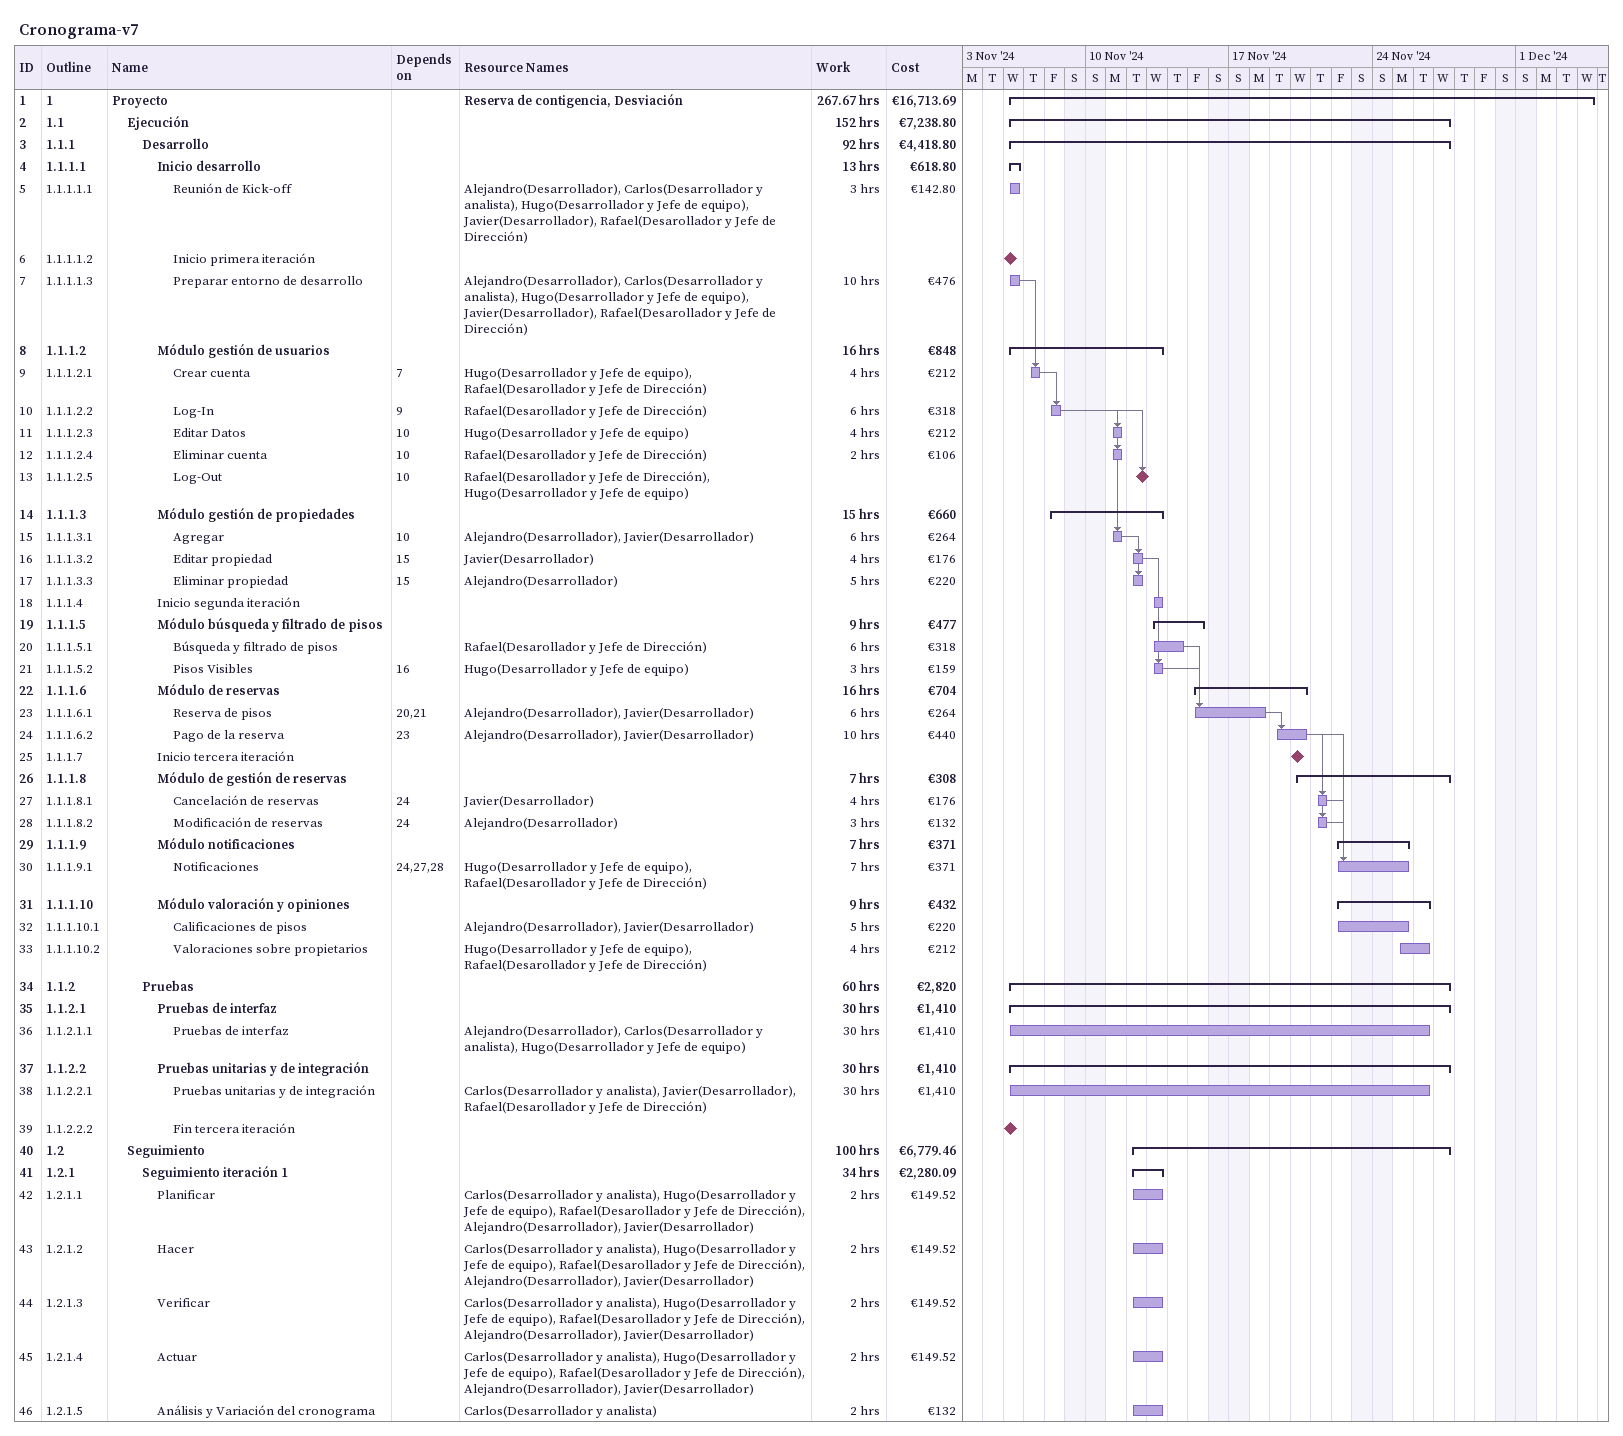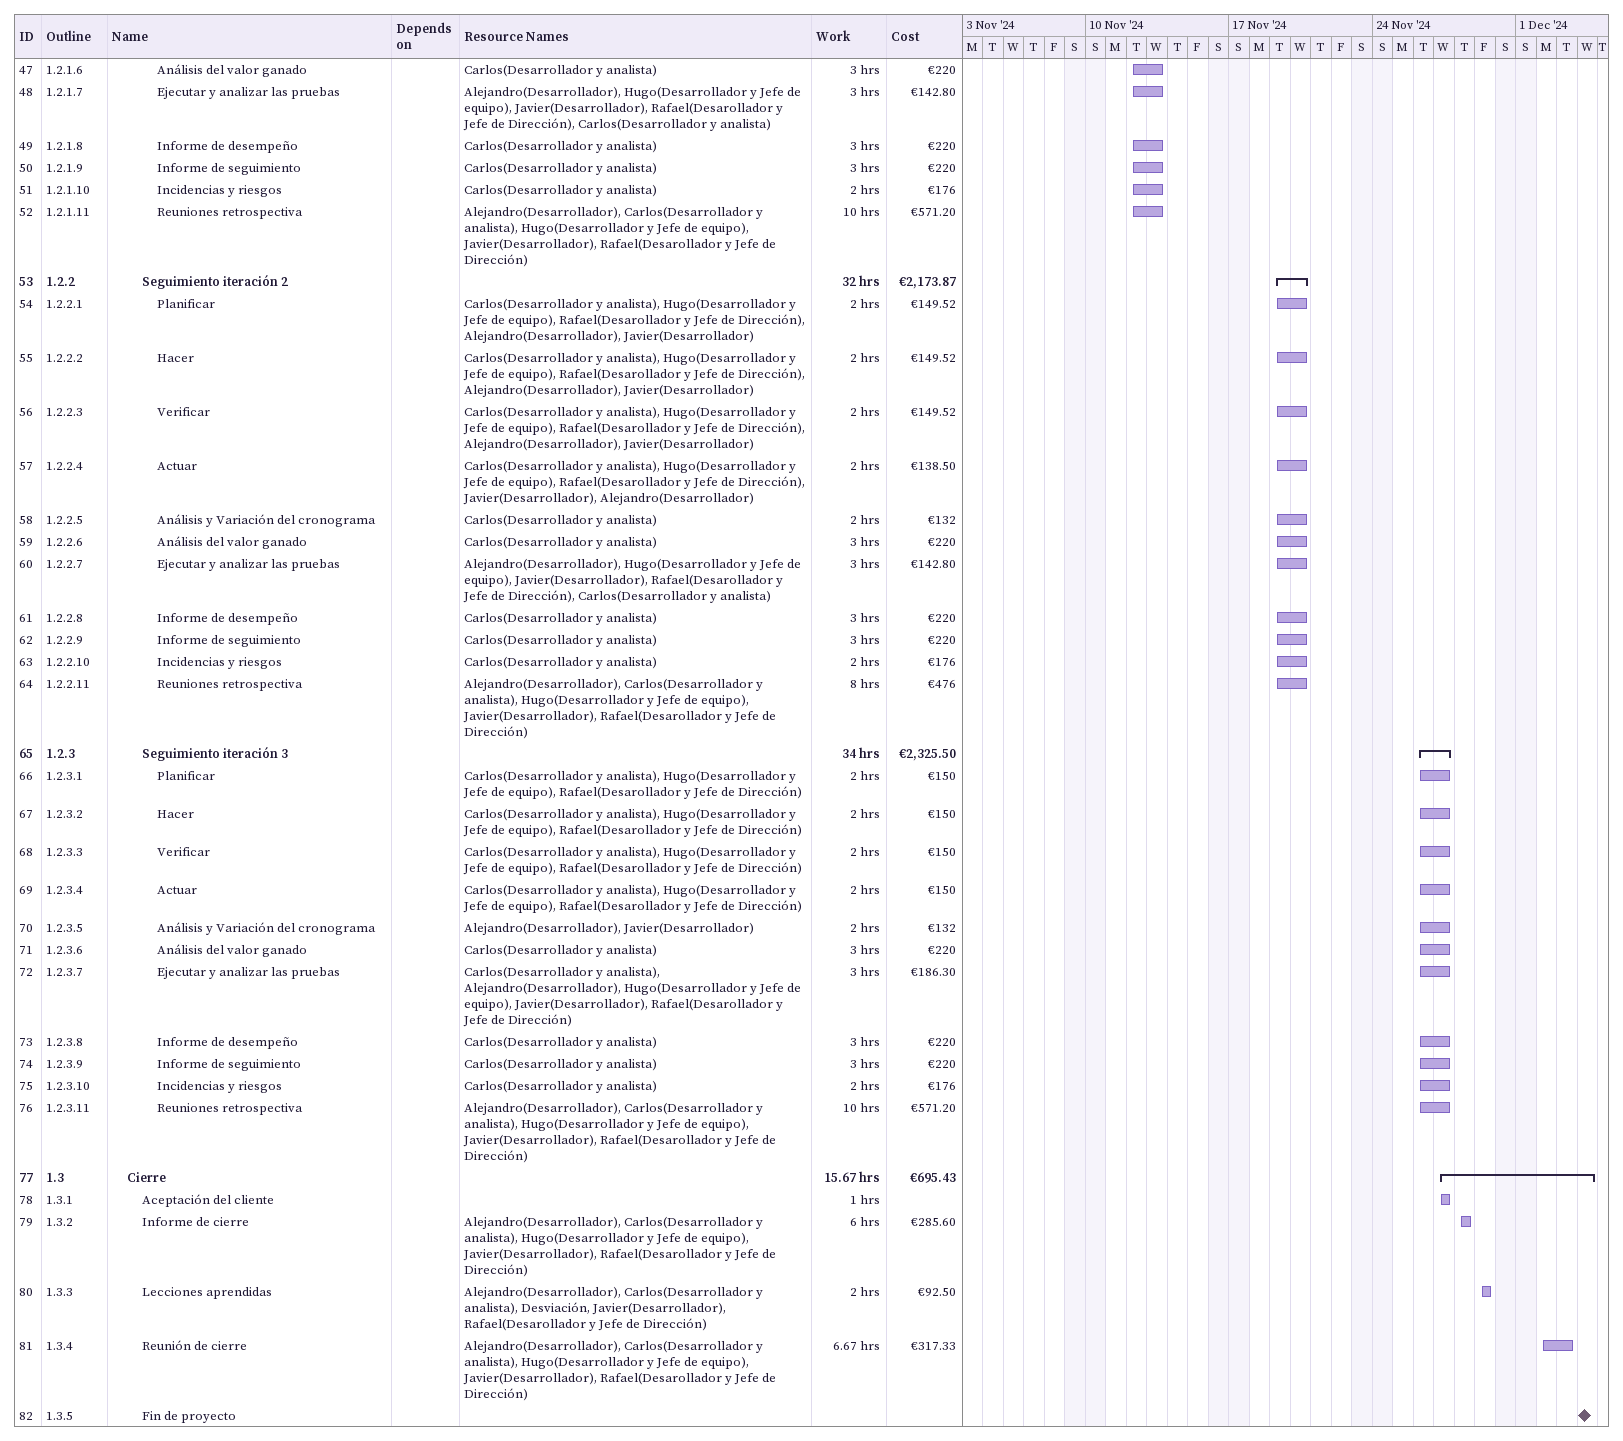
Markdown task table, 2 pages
Cronograma-v7

| ID | WBS | Task | Start | Finish | Predecessors | Resources | Work (h) | Cost (€) |
|---|---|---|---|---|---|---|---|---|
| 1 | 1 | **Proyecto** | 2024-11-06 | 2024-12-04 |  | Reserva de contigencia, Desviación | 267.67 | 16713.69 |
| 2 | 1.1 | **Ejecución** | 2024-11-06 | 2024-11-27 |  |  | 152 | 7238.80 |
| 3 | 1.1.1 | **Desarrollo** | 2024-11-06 | 2024-11-27 |  |  | 92 | 4418.80 |
| 4 | 1.1.1.1 | **Inicio desarrollo** | 2024-11-06 | 2024-11-06 |  |  | 13 | 618.80 |
| 5 | 1.1.1.1.1 | Reunión de Kick-off | 2024-11-06 | 2024-11-06 |  | Alejandro(Desarrollador), Carlos(Desarrollador y analista), Hugo(Desarrollador y Jefe de equipo), Javier(Desarrollador), Rafael(Desarollador y Jefe de Dirección) | 3 | 142.80 |
| 6 | 1.1.1.1.2 | Inicio primera iteración (milestone) | 2024-11-06 | 2024-11-06 |  |  |  |  |
| 7 | 1.1.1.1.3 | Preparar entorno de desarrollo | 2024-11-06 | 2024-11-06 |  | Alejandro(Desarrollador), Carlos(Desarrollador y analista), Hugo(Desarrollador y Jefe de equipo), Javier(Desarrollador), Rafael(Desarollador y Jefe de Dirección) | 10 | 476 |
| 8 | 1.1.1.2 | **Módulo gestión de usuarios** | 2024-11-06 | 2024-11-13 |  |  | 16 | 848 |
| 9 | 1.1.1.2.1 | Crear cuenta | 2024-11-07 | 2024-11-07 | 7 | Hugo(Desarrollador y Jefe de equipo), Rafael(Desarollador y Jefe de Dirección) | 4 | 212 |
| 10 | 1.1.1.2.2 | Log-In | 2024-11-08 | 2024-11-08 | 9 | Rafael(Desarollador y Jefe de Dirección) | 6 | 318 |
| 11 | 1.1.1.2.3 | Editar Datos | 2024-11-11 | 2024-11-11 | 10 | Hugo(Desarrollador y Jefe de equipo) | 4 | 212 |
| 12 | 1.1.1.2.4 | Eliminar cuenta | 2024-11-11 | 2024-11-11 | 10 | Rafael(Desarollador y Jefe de Dirección) | 2 | 106 |
| 13 | 1.1.1.2.5 | Log-Out (milestone) | 2024-11-12 | 2024-11-12 | 10 | Rafael(Desarollador y Jefe de Dirección), Hugo(Desarrollador y Jefe de equipo) |  |  |
| 14 | 1.1.1.3 | **Módulo gestión de propiedades** | 2024-11-08 | 2024-11-13 |  |  | 15 | 660 |
| 15 | 1.1.1.3.1 | Agregar | 2024-11-11 | 2024-11-11 | 10 | Alejandro(Desarrollador), Javier(Desarrollador) | 6 | 264 |
| 16 | 1.1.1.3.2 | Editar propiedad | 2024-11-12 | 2024-11-12 | 15 | Javier(Desarrollador) | 4 | 176 |
| 17 | 1.1.1.3.3 | Eliminar propiedad | 2024-11-12 | 2024-11-12 | 15 | Alejandro(Desarrollador) | 5 | 220 |
| 18 | 1.1.1.4 | Inicio segunda iteración | 2024-11-13 | 2024-11-13 |  |  |  |  |
| 19 | 1.1.1.5 | **Módulo búsqueda y filtrado de pisos** | 2024-11-13 | 2024-11-15 |  |  | 9 | 477 |
| 20 | 1.1.1.5.1 | Búsqueda y filtrado de pisos | 2024-11-13 | 2024-11-14 |  | Rafael(Desarollador y Jefe de Dirección) | 6 | 318 |
| 21 | 1.1.1.5.2 | Pisos Visibles | 2024-11-13 | 2024-11-13 | 16 | Hugo(Desarrollador y Jefe de equipo) | 3 | 159 |
| 22 | 1.1.1.6 | **Módulo de reservas** | 2024-11-15 | 2024-11-20 |  |  | 16 | 704 |
| 23 | 1.1.1.6.1 | Reserva de pisos | 2024-11-15 | 2024-11-18 | 20, 21 | Alejandro(Desarrollador), Javier(Desarrollador) | 6 | 264 |
| 24 | 1.1.1.6.2 | Pago de la reserva | 2024-11-19 | 2024-11-20 | 23 | Alejandro(Desarrollador), Javier(Desarrollador) | 10 | 440 |
| 25 | 1.1.1.7 | Inicio tercera iteración (milestone) | 2024-11-20 | 2024-11-20 |  |  |  |  |
| 26 | 1.1.1.8 | **Módulo de gestión de reservas** | 2024-11-20 | 2024-11-27 |  |  | 7 | 308 |
| 27 | 1.1.1.8.1 | Cancelación de reservas | 2024-11-21 | 2024-11-21 | 24 | Javier(Desarrollador) | 4 | 176 |
| 28 | 1.1.1.8.2 | Modificación de reservas | 2024-11-21 | 2024-11-21 | 24 | Alejandro(Desarrollador) | 3 | 132 |
| 29 | 1.1.1.9 | **Módulo notificaciones** | 2024-11-22 | 2024-11-25 |  |  | 7 | 371 |
| 30 | 1.1.1.9.1 | Notificaciones | 2024-11-22 | 2024-11-25 | 24, 27, 28 | Hugo(Desarrollador y Jefe de equipo), Rafael(Desarollador y Jefe de Dirección) | 7 | 371 |
| 31 | 1.1.1.10 | **Módulo valoración y opiniones** | 2024-11-22 | 2024-11-26 |  |  | 9 | 432 |
| 32 | 1.1.1.10.1 | Calificaciones de pisos | 2024-11-22 | 2024-11-25 |  | Alejandro(Desarrollador), Javier(Desarrollador) | 5 | 220 |
| 33 | 1.1.1.10.2 | Valoraciones sobre propietarios | 2024-11-25 | 2024-11-26 |  | Hugo(Desarrollador y Jefe de equipo), Rafael(Desarollador y Jefe de Dirección) | 4 | 212 |
| 34 | 1.1.2 | **Pruebas** | 2024-11-06 | 2024-11-27 |  |  | 60 | 2820 |
| 35 | 1.1.2.1 | **Pruebas de interfaz** | 2024-11-06 | 2024-11-27 |  |  | 30 | 1410 |
| 36 | 1.1.2.1.1 | Pruebas de interfaz | 2024-11-06 | 2024-11-26 |  | Alejandro(Desarrollador), Carlos(Desarrollador y analista), Hugo(Desarrollador y Jefe de equipo) | 30 | 1410 |
| 37 | 1.1.2.2 | **Pruebas unitarias y de integración** | 2024-11-06 | 2024-11-27 |  |  | 30 | 1410 |
| 38 | 1.1.2.2.1 | Pruebas unitarias y de integración | 2024-11-06 | 2024-11-26 |  | Carlos(Desarrollador y analista), Javier(Desarrollador), Rafael(Desarollador y Jefe de Dirección) | 30 | 1410 |
| 39 | 1.1.2.2.2 | Fin tercera iteración (milestone) | 2024-11-06 | 2024-11-06 |  |  |  |  |
| 40 | 1.2 | **Seguimiento** | 2024-11-12 | 2024-11-27 |  |  | 100 | 6779.46 |
| 41 | 1.2.1 | **Seguimiento iteración 1** | 2024-11-12 | 2024-11-13 |  |  | 34 | 2280.09 |
| 42 | 1.2.1.1 | Planificar | 2024-11-12 | 2024-11-13 |  | Carlos(Desarrollador y analista), Hugo(Desarrollador y Jefe de equipo), Rafael(Desarollador y Jefe de Dirección), Alejandro(Desarrollador), Javier(Desarrollador) | 2 | 149.52 |
| 43 | 1.2.1.2 | Hacer | 2024-11-12 | 2024-11-13 |  | Carlos(Desarrollador y analista), Hugo(Desarrollador y Jefe de equipo), Rafael(Desarollador y Jefe de Dirección), Alejandro(Desarrollador), Javier(Desarrollador) | 2 | 149.52 |
| 44 | 1.2.1.3 | Verificar | 2024-11-12 | 2024-11-13 |  | Carlos(Desarrollador y analista), Hugo(Desarrollador y Jefe de equipo), Rafael(Desarollador y Jefe de Dirección), Alejandro(Desarrollador), Javier(Desarrollador) | 2 | 149.52 |
| 45 | 1.2.1.4 | Actuar | 2024-11-12 | 2024-11-13 |  | Carlos(Desarrollador y analista), Hugo(Desarrollador y Jefe de equipo), Rafael(Desarollador y Jefe de Dirección), Alejandro(Desarrollador), Javier(Desarrollador) | 2 | 149.52 |
| 46 | 1.2.1.5 | Análisis y Variación del cronograma | 2024-11-12 | 2024-11-13 |  | Carlos(Desarrollador y analista) | 2 | 132 |
| 47 | 1.2.1.6 | Análisis del valor ganado | 2024-11-12 | 2024-11-13 |  | Carlos(Desarrollador y analista) | 3 | 220 |
| 48 | 1.2.1.7 | Ejecutar y analizar las pruebas | 2024-11-12 | 2024-11-13 |  | Alejandro(Desarrollador), Hugo(Desarrollador y Jefe de equipo), Javier(Desarrollador), Rafael(Desarollador y Jefe de Dirección), Carlos(Desarrollador y analista) | 3 | 142.80 |
| 49 | 1.2.1.8 | Informe de desempeño | 2024-11-12 | 2024-11-13 |  | Carlos(Desarrollador y analista) | 3 | 220 |
| 50 | 1.2.1.9 | Informe de seguimiento | 2024-11-12 | 2024-11-13 |  | Carlos(Desarrollador y analista) | 3 | 220 |
| 51 | 1.2.1.10 | Incidencias y riesgos | 2024-11-12 | 2024-11-13 |  | Carlos(Desarrollador y analista) | 2 | 176 |
| 52 | 1.2.1.11 | Reuniones retrospectiva | 2024-11-12 | 2024-11-13 |  | Alejandro(Desarrollador), Carlos(Desarrollador y analista), Hugo(Desarrollador y Jefe de equipo), Javier(Desarrollador), Rafael(Desarollador y Jefe de Dirección) | 10 | 571.20 |
| 53 | 1.2.2 | **Seguimiento iteración 2** | 2024-11-19 | 2024-11-20 |  |  | 32 | 2173.87 |
| 54 | 1.2.2.1 | Planificar | 2024-11-19 | 2024-11-20 |  | Carlos(Desarrollador y analista), Hugo(Desarrollador y Jefe de equipo), Rafael(Desarollador y Jefe de Dirección), Alejandro(Desarrollador), Javier(Desarrollador) | 2 | 149.52 |
| 55 | 1.2.2.2 | Hacer | 2024-11-19 | 2024-11-20 |  | Carlos(Desarrollador y analista), Hugo(Desarrollador y Jefe de equipo), Rafael(Desarollador y Jefe de Dirección), Alejandro(Desarrollador), Javier(Desarrollador) | 2 | 149.52 |
| 56 | 1.2.2.3 | Verificar | 2024-11-19 | 2024-11-20 |  | Carlos(Desarrollador y analista), Hugo(Desarrollador y Jefe de equipo), Rafael(Desarollador y Jefe de Dirección), Alejandro(Desarrollador), Javier(Desarrollador) | 2 | 149.52 |
| 57 | 1.2.2.4 | Actuar | 2024-11-19 | 2024-11-20 |  | Carlos(Desarrollador y analista), Hugo(Desarrollador y Jefe de equipo), Rafael(Desarollador y Jefe de Dirección), Javier(Desarrollador), Alejandro(Desarrollador) | 2 | 138.50 |
| 58 | 1.2.2.5 | Análisis y Variación del cronograma | 2024-11-19 | 2024-11-20 |  | Carlos(Desarrollador y analista) | 2 | 132 |
| 59 | 1.2.2.6 | Análisis del valor ganado | 2024-11-19 | 2024-11-20 |  | Carlos(Desarrollador y analista) | 3 | 220 |
| 60 | 1.2.2.7 | Ejecutar y analizar las pruebas | 2024-11-19 | 2024-11-20 |  | Alejandro(Desarrollador), Hugo(Desarrollador y Jefe de equipo), Javier(Desarrollador), Rafael(Desarollador y Jefe de Dirección), Carlos(Desarrollador y analista) | 3 | 142.80 |
| 61 | 1.2.2.8 | Informe de desempeño | 2024-11-19 | 2024-11-20 |  | Carlos(Desarrollador y analista) | 3 | 220 |
| 62 | 1.2.2.9 | Informe de seguimiento | 2024-11-19 | 2024-11-20 |  | Carlos(Desarrollador y analista) | 3 | 220 |
| 63 | 1.2.2.10 | Incidencias y riesgos | 2024-11-19 | 2024-11-20 |  | Carlos(Desarrollador y analista) | 2 | 176 |
| 64 | 1.2.2.11 | Reuniones retrospectiva | 2024-11-19 | 2024-11-20 |  | Alejandro(Desarrollador), Carlos(Desarrollador y analista), Hugo(Desarrollador y Jefe de equipo), Javier(Desarrollador), Rafael(Desarollador y Jefe de Dirección) | 8 | 476 |
| 65 | 1.2.3 | **Seguimiento iteración 3** | 2024-11-26 | 2024-11-27 |  |  | 34 | 2325.50 |
| 66 | 1.2.3.1 | Planificar | 2024-11-26 | 2024-11-27 |  | Carlos(Desarrollador y analista), Hugo(Desarrollador y Jefe de equipo), Rafael(Desarollador y Jefe de Dirección) | 2 | 150 |
| 67 | 1.2.3.2 | Hacer | 2024-11-26 | 2024-11-27 |  | Carlos(Desarrollador y analista), Hugo(Desarrollador y Jefe de equipo), Rafael(Desarollador y Jefe de Dirección) | 2 | 150 |
| 68 | 1.2.3.3 | Verificar | 2024-11-26 | 2024-11-27 |  | Carlos(Desarrollador y analista), Hugo(Desarrollador y Jefe de equipo), Rafael(Desarollador y Jefe de Dirección) | 2 | 150 |
| 69 | 1.2.3.4 | Actuar | 2024-11-26 | 2024-11-27 |  | Carlos(Desarrollador y analista), Hugo(Desarrollador y Jefe de equipo), Rafael(Desarollador y Jefe de Dirección) | 2 | 150 |
| 70 | 1.2.3.5 | Análisis y Variación del cronograma | 2024-11-26 | 2024-11-27 |  | Alejandro(Desarrollador), Javier(Desarrollador) | 2 | 132 |
| 71 | 1.2.3.6 | Análisis del valor ganado | 2024-11-26 | 2024-11-27 |  | Carlos(Desarrollador y analista) | 3 | 220 |
| 72 | 1.2.3.7 | Ejecutar y analizar las pruebas | 2024-11-26 | 2024-11-27 |  | Carlos(Desarrollador y analista), Alejandro(Desarrollador), Hugo(Desarrollador y Jefe de equipo), Javier(Desarrollador), Rafael(Desarollador y Jefe de Dirección) | 3 | 186.30 |
| 73 | 1.2.3.8 | Informe de desempeño | 2024-11-26 | 2024-11-27 |  | Carlos(Desarrollador y analista) | 3 | 220 |
| 74 | 1.2.3.9 | Informe de seguimiento | 2024-11-26 | 2024-11-27 |  | Carlos(Desarrollador y analista) | 3 | 220 |
| 75 | 1.2.3.10 | Incidencias y riesgos | 2024-11-26 | 2024-11-27 |  | Carlos(Desarrollador y analista) | 2 | 176 |
| 76 | 1.2.3.11 | Reuniones retrospectiva | 2024-11-26 | 2024-11-27 |  | Alejandro(Desarrollador), Carlos(Desarrollador y analista), Hugo(Desarrollador y Jefe de equipo), Javier(Desarrollador), Rafael(Desarollador y Jefe de Dirección) | 10 | 571.20 |
| 77 | 1.3 | **Cierre** | 2024-11-27 | 2024-12-04 |  |  | 15.67 | 695.43 |
| 78 | 1.3.1 | Aceptación del cliente | 2024-11-27 | 2024-11-27 |  |  | 1 |  |
| 79 | 1.3.2 | Informe de cierre | 2024-11-28 | 2024-11-28 |  | Alejandro(Desarrollador), Carlos(Desarrollador y analista), Hugo(Desarrollador y Jefe de equipo), Javier(Desarrollador), Rafael(Desarollador y Jefe de Dirección) | 6 | 285.60 |
| 80 | 1.3.3 | Lecciones aprendidas | 2024-11-29 | 2024-11-29 |  | Alejandro(Desarrollador), Carlos(Desarrollador y analista), Desviación, Javier(Desarrollador), Rafael(Desarollador y Jefe de Dirección) | 2 | 92.50 |
| 81 | 1.3.4 | Reunión de cierre | 2024-12-02 | 2024-12-03 |  | Alejandro(Desarrollador), Carlos(Desarrollador y analista), Hugo(Desarrollador y Jefe de equipo), Javier(Desarrollador), Rafael(Desarollador y Jefe de Dirección) | 6.67 | 317.33 |
| 82 | 1.3.5 | Fin de proyecto (milestone) | 2024-12-04 | 2024-12-04 |  |  |  |  |
